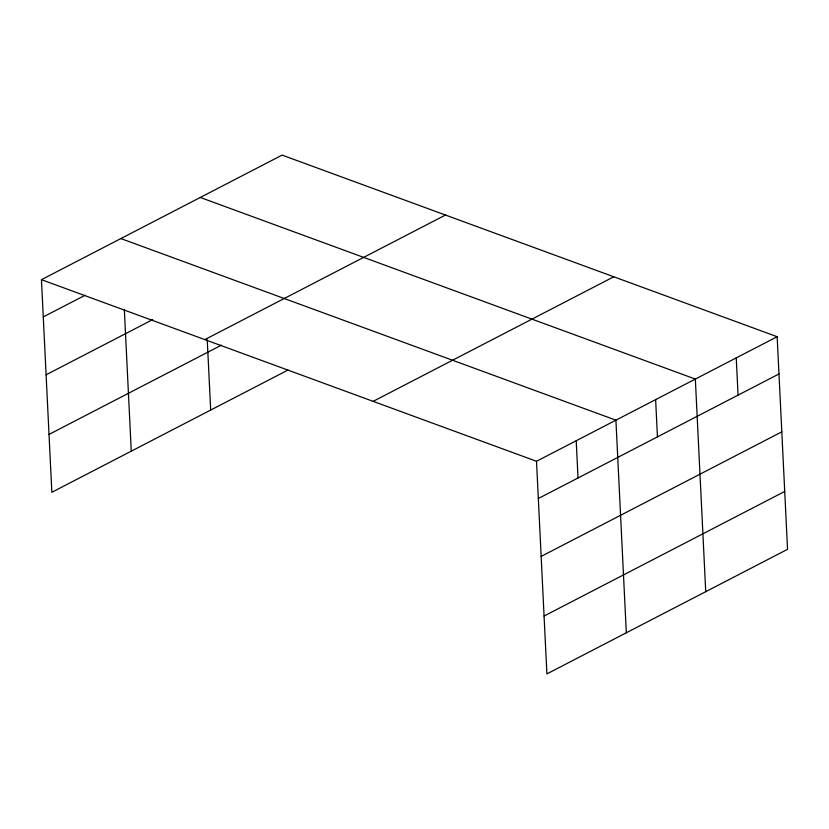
<?xml version="1.0" encoding="UTF-8"?>
<svg xmlns="http://www.w3.org/2000/svg" width="829" height="829" viewBox="0 0 829 829"><rect width="100%" height="100%" fill="white"/><g stroke="black" fill="none" stroke-linecap="round" stroke-linejoin="round"><path stroke-width="1.24" d="M287.953 370.066L51.844 492.281L41.45 279.674L282.098 155.106L777.156 336.719L787.55 549.326L546.902 673.894L536.508 461.287L777.156 336.719M43.274 316.916L85.252 295.186M46.103 374.791L152.743 319.59M204.815 339.61L445.463 215.032M49.015 434.417L221.478 345.133M373.133 401.35L613.781 276.782M538.322 498.53L778.97 373.962M541.15 556.404L781.799 431.836M544.073 616.03L784.721 491.452M200.276 197.457L695.334 379.071L705.728 591.678M120.868 238.565L615.916 420.179L626.32 632.786M41.45 279.674L536.508 461.287M736.245 357.89L738.059 395.143M655.625 399.619L657.449 436.873M576.207 440.738L578.031 477.981M207.24 339.776L210.68 410.065M124.35 309.777L131.262 451.173"/></g></svg>
